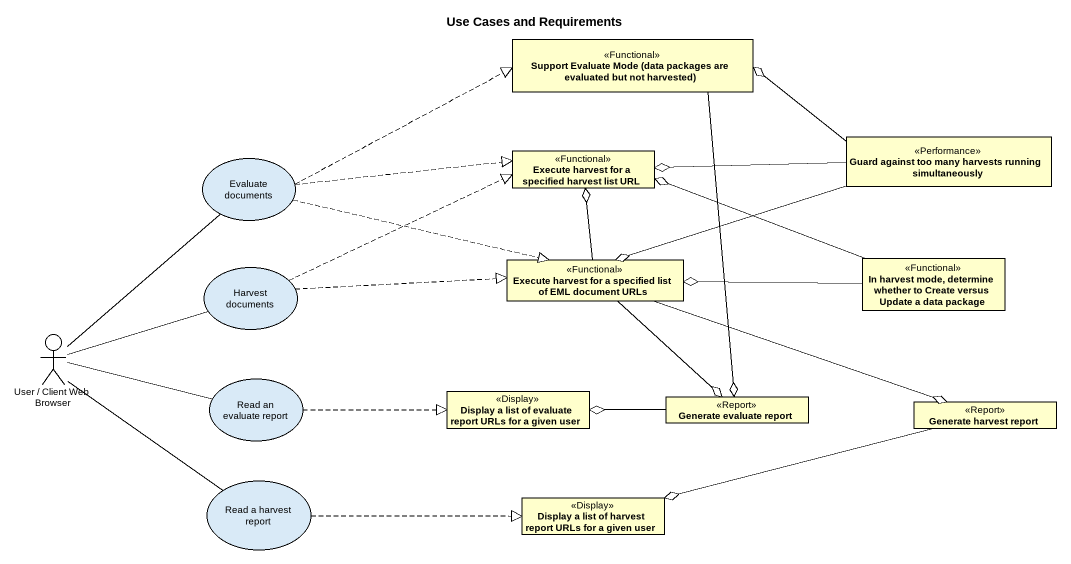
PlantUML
@startuml
title Use Cases and Requirements
allowmixing
hide circle
hide empty members
class "Support Evaluate Mode (data packages are evaluated but not harvested)" as Support_Evaluate_Mode_data <<Functional>>
usecase "Evaluate documents" as Evaluate_documents
class "Execute harvest for a specified harvest list URL" as Execute_harvest_for_a <<Functional>>
class "Guard against too many harvests running simultaneously" as Guard_against_too_many <<Performance>>
usecase "Harvest documents" as Harvest_documents
class "Execute harvest for a specified list of EML document URLs" as Execute_harvest_for_a_2 <<Functional>>
class "In harvest mode, determine whether to Create versus Update a data package" as In_harvest_mode_determine <<Functional>>
actor "User / Client Web Browser" as User_Client_Web_Browser
usecase "Read an evaluate report" as Read_an_evaluate_report
class "Display a list of evaluate report URLs for a given user" as Display_a_list_of_evaluate <<Display>>
class "Generate evaluate report" as Generate_evaluate_report <<Report>>
class "Generate harvest report" as Generate_harvest_report <<Report>>
usecase "Read a harvest report" as Read_a_harvest_report
class "Display a list of harvest report URLs for a given user" as Display_a_list_of_harvest <<Display>>
Support_Evaluate_Mode_data --o Generate_evaluate_report
Evaluate_documents .right.|> Support_Evaluate_Mode_data
Evaluate_documents .right.|> Execute_harvest_for_a
Evaluate_documents .right.|> Execute_harvest_for_a_2
Guard_against_too_many -left-o Support_Evaluate_Mode_data
Guard_against_too_many -left-o Execute_harvest_for_a
Guard_against_too_many -left-o Execute_harvest_for_a_2
Harvest_documents .right.|> Execute_harvest_for_a
Harvest_documents .right.|> Execute_harvest_for_a_2
Execute_harvest_for_a_2 -up-o Execute_harvest_for_a
Execute_harvest_for_a_2 --o Generate_evaluate_report
Execute_harvest_for_a_2 -right-o Generate_harvest_report
In_harvest_mode_determine -left-o Execute_harvest_for_a
In_harvest_mode_determine -left-o Execute_harvest_for_a_2
User_Client_Web_Browser -up- Evaluate_documents
User_Client_Web_Browser -right- Harvest_documents
User_Client_Web_Browser -right- Read_an_evaluate_report
User_Client_Web_Browser -- Read_a_harvest_report
Read_an_evaluate_report .right.|> Display_a_list_of_evaluate
Generate_evaluate_report -left-o Display_a_list_of_evaluate
Generate_harvest_report -left-o Display_a_list_of_harvest
Read_a_harvest_report .right.|> Display_a_list_of_harvest
@enduml
